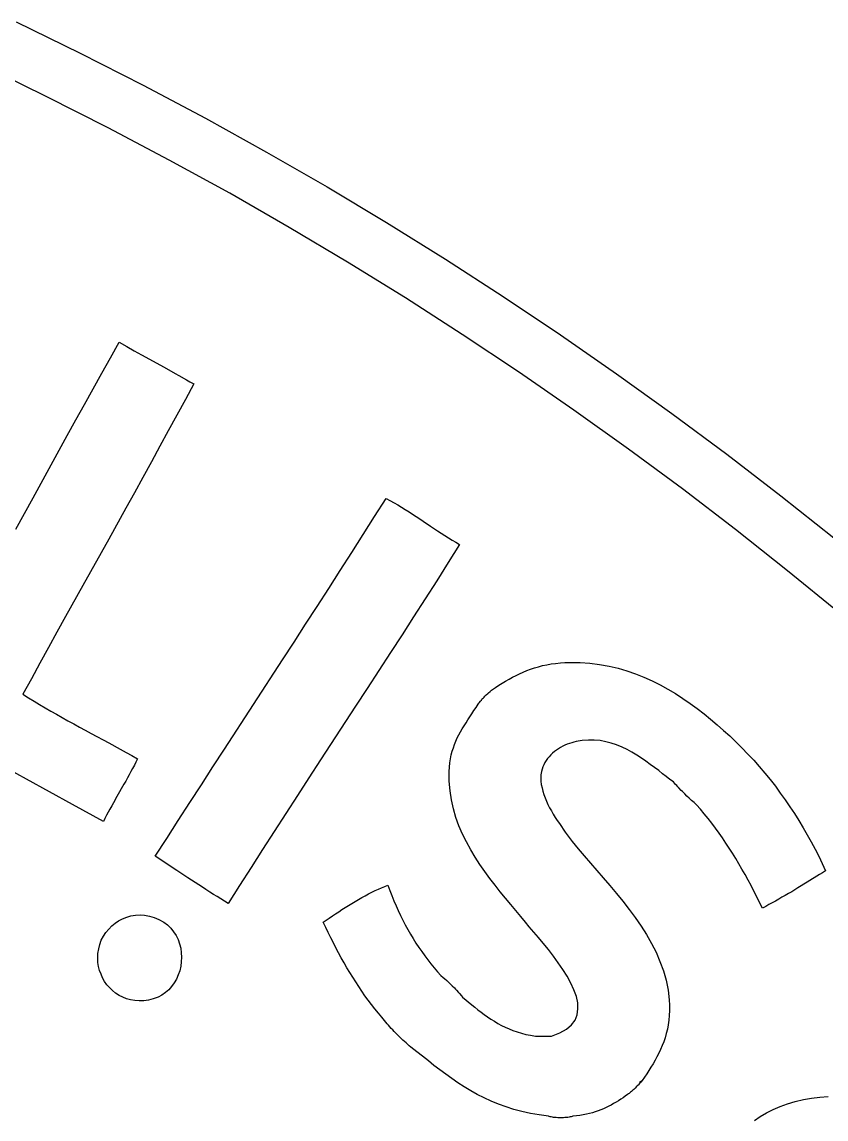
# Model space of a CAD drawing. Header units: metres. Extents: x -185 to 1201, y -340 to 309.
# Drawn here: x 900.762 to 903.918, y 75.636 to 79.942 of the extents above; entities that cross this region are included whole.
import ezdxf

# ---------------------------------------------------------------- set-up
doc = ezdxf.new("R2010")
doc.units = ezdxf.units.M

msp = doc.modelspace()

# ---------------------------------------------------------------- linework, layer by layer
for p, q in [((900.739, 79.9422), (900.99, 79.8198)), ((900.99, 79.8198), (901.238, 79.6938)), ((900.857, 79.65), (900.611, 79.77)), ((901.238, 79.6938), (901.482, 79.5643)), ((901.1, 79.5266), (900.857, 79.65)), ((901.482, 79.5643), (901.722, 79.4312)), ((901.34, 79.3997), (901.1, 79.5266)), ((901.722, 79.4312), (901.959, 79.2946)), ((901.577, 79.2695), (901.34, 79.3997)), ((901.959, 79.2946), (902.193, 79.1545)), ((901.81, 79.1358), (901.577, 79.2695)), ((902.193, 79.1545), (902.424, 79.0111)), ((902.04, 78.9988), (901.81, 79.1358)), ((902.267, 78.8586), (902.04, 78.9988)), ((902.424, 79.0111), (902.651, 78.8644)), ((902.49, 78.715), (902.267, 78.8586)), ((902.651, 78.8644), (902.875, 78.7143)), ((901.109, 78.6239), (901.143, 78.6846)), ((901.143, 78.6846), (901.173, 78.6681)), ((902.711, 78.5683), (902.49, 78.715)), ((902.875, 78.7143), (903.096, 78.5611)), ((901.173, 78.6681), (901.202, 78.6518)), ((901.202, 78.6518), (901.231, 78.6355)), ((901.075, 78.5631), (901.109, 78.6239)), ((901.231, 78.6355), (901.32, 78.5868)), ((901.041, 78.5021), (901.075, 78.5631)), ((901.32, 78.5868), (901.363, 78.5624)), ((901.363, 78.5624), (901.378, 78.5542)), ((901.378, 78.5542), (901.407, 78.5378)), ((902.928, 78.4184), (902.711, 78.5683)), ((903.096, 78.5611), (903.313, 78.4046)), ((901.436, 78.5214), (901.403, 78.46)), ((901.407, 78.5378), (901.421, 78.5296)), ((901.421, 78.5296), (901.436, 78.5214)), ((901.007, 78.4411), (901.041, 78.5021)), ((900.973, 78.3799), (901.007, 78.4411)), ((901.403, 78.46), (901.37, 78.3987)), ((900.939, 78.3187), (900.973, 78.3799)), ((901.37, 78.3987), (901.336, 78.3376)), ((903.142, 78.2653), (902.928, 78.4184)), ((903.313, 78.4046), (903.528, 78.245)), ((901.336, 78.3376), (901.303, 78.2765)), ((900.805, 78.0738), (900.939, 78.3187)), ((901.303, 78.2765), (901.27, 78.2155)), ((903.354, 78.1091), (903.142, 78.2653)), ((901.27, 78.2155), (901.236, 78.1546)), ((903.528, 78.245), (903.74, 78.0823)), ((901.236, 78.1546), (901.203, 78.0938)), ((901.203, 78.0938), (901.169, 78.033)), ((903.562, 77.9499), (903.354, 78.1091)), ((903.74, 78.0823), (903.948, 77.9166)), ((900.771, 78.0126), (900.805, 78.0738)), ((902.146, 78.0005), (902.191, 78.0712)), ((902.191, 78.0712), (902.206, 78.0631)), ((902.206, 78.0631), (902.222, 78.0547)), ((902.222, 78.0547), (902.237, 78.0461)), ((902.237, 78.0461), (902.252, 78.0374)), ((902.252, 78.0374), (902.266, 78.0285)), ((900.737, 77.9515), (900.771, 78.0126)), ((901.169, 78.033), (901.102, 77.9115)), ((902.101, 77.9298), (902.146, 78.0005)), ((902.266, 78.0285), (902.281, 78.0194)), ((902.281, 78.0194), (902.295, 78.0103)), ((902.295, 78.0103), (902.309, 78.0011)), ((902.309, 78.0011), (902.323, 77.9917)), ((902.323, 77.9917), (902.337, 77.9824)), ((902.337, 77.9824), (902.365, 77.9636)), ((902.365, 77.9636), (902.393, 77.945)), ((903.767, 77.7876), (903.562, 77.9499)), ((901.102, 77.9115), (901, 77.7294)), ((902.056, 77.8593), (902.101, 77.9298)), ((902.393, 77.945), (902.407, 77.9357)), ((902.407, 77.9357), (902.421, 77.9265)), ((902.421, 77.9265), (902.436, 77.9174)), ((902.436, 77.9174), (902.45, 77.9085)), ((902.45, 77.9085), (902.465, 77.8997)), ((902.479, 77.8911), (902.435, 77.8198)), ((902.465, 77.8997), (902.479, 77.8911)), ((902.011, 77.7888), (902.056, 77.8593)), ((902.435, 77.8198), (902.39, 77.7487)), ((901.966, 77.7185), (902.011, 77.7888)), ((903.969, 77.6223), (903.767, 77.7876)), ((902.39, 77.7487), (902.344, 77.6779)), ((901, 77.7294), (900.933, 77.6079)), ((901.921, 77.6482), (901.966, 77.7185)), ((901.875, 77.578), (901.921, 77.6482)), ((902.344, 77.6779), (902.299, 77.6073)), ((900.933, 77.6079), (900.899, 77.5471)), ((902.299, 77.6073), (902.254, 77.5367)), ((901.83, 77.5079), (901.875, 77.578)), ((900.899, 77.5471), (900.866, 77.4862)), ((902.254, 77.5367), (902.208, 77.4664)), ((900.866, 77.4862), (900.832, 77.4253)), ((901.784, 77.4378), (901.83, 77.5079)), ((901.557, 77.0878), (901.784, 77.4378)), ((902.208, 77.4664), (902.163, 77.3961)), ((900.832, 77.4253), (900.799, 77.3642)), ((902.163, 77.3961), (902.117, 77.3259)), ((902.715, 77.3839), (902.729, 77.3902)), ((902.729, 77.3902), (902.743, 77.3962)), ((902.743, 77.3962), (902.758, 77.4017)), ((902.758, 77.4017), (902.773, 77.4068)), ((902.773, 77.4068), (902.789, 77.4114)), ((902.789, 77.4114), (902.805, 77.4155)), ((902.805, 77.4155), (902.822, 77.419)), ((902.822, 77.419), (902.839, 77.4221)), ((902.839, 77.4221), (902.856, 77.4245)), ((902.856, 77.4245), (902.875, 77.4264)), ((902.875, 77.4264), (902.893, 77.4276)), ((902.893, 77.4276), (902.913, 77.4282)), ((902.913, 77.4282), (902.953, 77.4276)), ((902.953, 77.4276), (902.991, 77.4249)), ((902.991, 77.4249), (903.029, 77.4202)), ((903.029, 77.4202), (903.066, 77.4136)), ((903.066, 77.4136), (903.102, 77.4052)), ((903.102, 77.4052), (903.136, 77.3951)), ((903.136, 77.3951), (903.17, 77.3835)), ((900.799, 77.3642), (900.765, 77.3031)), ((902.634, 77.3387), (902.647, 77.347)), ((902.647, 77.347), (902.66, 77.355)), ((902.66, 77.355), (902.674, 77.3627)), ((902.674, 77.3627), (902.687, 77.3701)), ((902.687, 77.3701), (902.701, 77.3772)), ((902.701, 77.3772), (902.715, 77.3839)), ((903.17, 77.3835), (903.203, 77.3704)), ((903.203, 77.3704), (903.235, 77.356)), ((903.235, 77.356), (903.267, 77.3403)), ((900.765, 77.3031), (900.787, 77.2897)), ((902.117, 77.3259), (902.071, 77.2558)), ((902.584, 77.3007), (902.59, 77.3061)), ((902.59, 77.3061), (902.593, 77.3087)), ((902.593, 77.3087), (902.599, 77.3139)), ((902.599, 77.3139), (902.605, 77.319)), ((902.605, 77.319), (902.608, 77.3215)), ((902.608, 77.3215), (902.621, 77.3302)), ((902.621, 77.3302), (902.634, 77.3387)), ((903.267, 77.3403), (903.297, 77.3235)), ((903.297, 77.3235), (903.327, 77.3056)), ((903.327, 77.3056), (903.356, 77.2869)), ((900.787, 77.2897), (900.809, 77.2764)), ((900.809, 77.2764), (900.83, 77.2632)), ((900.83, 77.2632), (900.853, 77.2502)), ((902.544, 77.2515), (902.553, 77.2645)), ((902.553, 77.2645), (902.555, 77.2678)), ((902.555, 77.2678), (902.557, 77.2711)), ((902.557, 77.2711), (902.56, 77.2742)), ((902.56, 77.2742), (902.562, 77.2774)), ((902.562, 77.2774), (902.565, 77.2805)), ((902.565, 77.2805), (902.567, 77.2835)), ((902.567, 77.2835), (902.57, 77.2865)), ((902.57, 77.2865), (902.573, 77.2894)), ((902.573, 77.2894), (902.576, 77.2923)), ((902.576, 77.2923), (902.578, 77.2951)), ((902.578, 77.2951), (902.581, 77.2979)), ((902.581, 77.2979), (902.584, 77.3007)), ((903.356, 77.2869), (903.384, 77.2674)), ((903.384, 77.2674), (903.412, 77.2471)), ((900.853, 77.2502), (900.875, 77.2372)), ((900.875, 77.2372), (900.897, 77.2244)), ((900.897, 77.2244), (900.919, 77.2117)), ((902.071, 77.2558), (901.934, 77.0456)), ((902.512, 77.2027), (902.528, 77.2266)), ((902.528, 77.2266), (902.536, 77.2389)), ((902.536, 77.2389), (902.544, 77.2515)), ((903.412, 77.2471), (903.439, 77.2263)), ((903.439, 77.2263), (903.465, 77.205)), ((900.919, 77.2117), (900.942, 77.1991)), ((900.942, 77.1991), (900.965, 77.1866)), ((900.965, 77.1866), (900.987, 77.1741)), ((900.987, 77.1741), (901.01, 77.1616)), ((902.49, 77.1675), (902.497, 77.1792)), ((902.497, 77.1792), (902.505, 77.1909)), ((902.505, 77.1909), (902.512, 77.2027)), ((903.465, 77.205), (903.49, 77.1834)), ((903.49, 77.1834), (903.515, 77.1615)), ((901.01, 77.1616), (901.033, 77.1492)), ((901.033, 77.1492), (901.102, 77.112)), ((902.465, 77.1191), (902.47, 77.1316)), ((902.47, 77.1316), (902.477, 77.1438)), ((902.477, 77.1438), (902.483, 77.1557)), ((902.483, 77.1557), (902.49, 77.1675)), ((903.515, 77.1615), (903.54, 77.1394)), ((903.54, 77.1394), (903.564, 77.1163)), ((900.779, 76.9698), (900.537, 77.1031)), ((901.102, 77.112), (901.147, 77.0872)), ((901.511, 77.0178), (901.557, 77.0878)), ((902.45, 77.0791), (902.455, 77.0929)), ((902.455, 77.0929), (902.459, 77.1062)), ((902.459, 77.1062), (902.465, 77.1191)), ((902.868, 77.0893), (902.86, 77.0838)), ((902.876, 77.0943), (902.868, 77.0893)), ((902.885, 77.099), (902.876, 77.0943)), ((902.893, 77.1032), (902.885, 77.099)), ((902.902, 77.1069), (902.893, 77.1032)), ((902.911, 77.1102), (902.902, 77.1069)), ((902.92, 77.1131), (902.911, 77.1102)), ((902.928, 77.1154), (902.92, 77.1131)), ((902.937, 77.1173), (902.928, 77.1154)), ((902.961, 77.1216), (902.937, 77.1173)), ((902.985, 77.1235), (902.961, 77.1216)), ((903.008, 77.1232), (902.985, 77.1235)), ((903.031, 77.121), (903.008, 77.1232)), ((903.053, 77.1169), (903.031, 77.121)), ((903.075, 77.1112), (903.053, 77.1169)), ((903.096, 77.104), (903.075, 77.1112)), ((903.117, 77.0956), (903.096, 77.104)), ((903.137, 77.086), (903.117, 77.0956)), ((903.564, 77.1163), (903.588, 77.0927)), ((903.588, 77.0927), (903.611, 77.0686)), ((901.147, 77.0872), (901.17, 77.0747)), ((901.17, 77.0747), (901.193, 77.0622)), ((901.193, 77.0622), (901.215, 77.0496)), ((901.215, 77.0496), (901.209, 77.0369)), ((901.934, 77.0456), (901.888, 76.9755)), ((902.441, 77.0338), (902.444, 77.0496)), ((902.444, 77.0496), (902.447, 77.0647)), ((902.447, 77.0647), (902.45, 77.0791)), ((902.824, 77.0507), (902.819, 77.043)), ((902.831, 77.058), (902.824, 77.0507)), ((902.837, 77.065), (902.831, 77.058)), ((902.844, 77.0717), (902.837, 77.065)), ((902.852, 77.0779), (902.844, 77.0717)), ((902.86, 77.0838), (902.852, 77.0779)), ((903.156, 77.0755), (903.137, 77.086)), ((903.175, 77.0643), (903.156, 77.0755)), ((903.193, 77.0525), (903.175, 77.0643)), ((903.211, 77.0403), (903.193, 77.0525)), ((903.611, 77.0686), (903.634, 77.0441)), ((901.196, 77.0118), (901.189, 76.9994)), ((901.203, 77.0244), (901.196, 77.0118)), ((901.209, 77.0369), (901.203, 77.0244)), ((901.466, 76.9478), (901.511, 77.0178)), ((902.439, 76.9997), (902.44, 77.0172)), ((902.44, 77.0172), (902.441, 77.0338)), ((902.803, 77.009), (902.801, 76.9997)), ((902.806, 77.0179), (902.803, 77.009)), ((902.81, 77.0266), (902.806, 77.0179)), ((902.814, 77.0349), (902.81, 77.0266)), ((902.819, 77.043), (902.814, 77.0349)), ((903.228, 77.0279), (903.211, 77.0403)), ((903.245, 77.0155), (903.228, 77.0279)), ((903.261, 77.0033), (903.245, 77.0155)), ((903.276, 76.9913), (903.261, 77.0033)), ((903.634, 77.0441), (903.656, 77.0191)), ((903.656, 77.0191), (903.678, 76.9937)), ((900.96, 76.8698), (900.779, 76.9698)), ((901.169, 76.9624), (901.162, 76.9501)), ((901.176, 76.9747), (901.169, 76.9624)), ((901.182, 76.987), (901.176, 76.9747)), ((901.189, 76.9994), (901.182, 76.987)), ((901.888, 76.9755), (901.843, 76.9054)), ((902.439, 76.9615), (902.439, 76.9997)), ((902.442, 76.9244), (902.439, 76.9615)), ((902.799, 76.9873), (902.798, 76.9746)), ((902.798, 76.9746), (902.799, 76.9618)), ((902.801, 76.9997), (902.799, 76.9873)), ((902.799, 76.9618), (902.8, 76.9489)), ((903.291, 76.9799), (903.276, 76.9913)), ((903.305, 76.9691), (903.291, 76.9799)), ((903.319, 76.9593), (903.305, 76.9691)), ((903.323, 76.9544), (903.319, 76.9593)), ((903.678, 76.9937), (903.698, 76.968)), ((903.698, 76.968), (903.719, 76.9419)), ((901.162, 76.9501), (901.134, 76.9012)), ((901.42, 76.8777), (901.466, 76.9478)), ((902.448, 76.8883), (902.442, 76.9244)), ((902.8, 76.9489), (902.803, 76.9359)), ((902.803, 76.9359), (902.806, 76.9228)), ((902.806, 76.9228), (902.81, 76.9097)), ((903.327, 76.9495), (903.323, 76.9544)), ((903.332, 76.9447), (903.327, 76.9495)), ((903.336, 76.94), (903.332, 76.9447)), ((903.34, 76.9353), (903.336, 76.94)), ((903.349, 76.926), (903.34, 76.9353)), ((903.354, 76.9214), (903.349, 76.926)), ((903.363, 76.9124), (903.354, 76.9214)), ((903.719, 76.9419), (903.738, 76.9155)), ((903.738, 76.9155), (903.758, 76.8888)), ((901.121, 76.8769), (901.114, 76.8646)), ((901.134, 76.9012), (901.121, 76.8769)), ((901.375, 76.8076), (901.42, 76.8777)), ((901.843, 76.9054), (901.797, 76.8351)), ((902.455, 76.8533), (902.448, 76.8883)), ((902.81, 76.9097), (902.815, 76.8966)), ((902.815, 76.8966), (902.82, 76.8835)), ((902.82, 76.8835), (902.826, 76.8705)), ((903.372, 76.9036), (903.363, 76.9124)), ((903.381, 76.8949), (903.372, 76.9036)), ((903.39, 76.8863), (903.381, 76.8949)), ((903.4, 76.8778), (903.39, 76.8863)), ((903.409, 76.8694), (903.4, 76.8778)), ((903.758, 76.8888), (903.776, 76.8618)), ((901.081, 76.8031), (900.96, 76.8698)), ((901.1, 76.8401), (901.094, 76.8279)), ((901.107, 76.8524), (901.1, 76.8401)), ((901.114, 76.8646), (901.107, 76.8524)), ((901.797, 76.8351), (901.752, 76.7648)), ((902.465, 76.8194), (902.455, 76.8533)), ((902.826, 76.8705), (902.833, 76.8576)), ((902.833, 76.8576), (902.84, 76.8449)), ((902.84, 76.8449), (902.847, 76.8323)), ((902.847, 76.8323), (902.855, 76.8199)), ((903.425, 76.8517), (903.409, 76.8694)), ((903.44, 76.8336), (903.425, 76.8517)), ((903.455, 76.8152), (903.44, 76.8336)), ((903.776, 76.8618), (903.794, 76.8345)), ((903.794, 76.8345), (903.811, 76.807)), ((901.087, 76.8155), (901.081, 76.8031)), ((901.094, 76.8279), (901.087, 76.8155)), ((901.33, 76.7374), (901.375, 76.8076)), ((902.477, 76.7864), (902.465, 76.8194)), ((902.491, 76.7543), (902.477, 76.7864)), ((902.855, 76.8199), (902.863, 76.8078)), ((902.863, 76.8078), (902.871, 76.7959)), ((902.871, 76.7959), (902.879, 76.7843)), ((903.469, 76.7965), (903.455, 76.8152)), ((903.484, 76.7776), (903.469, 76.7965)), ((903.811, 76.807), (903.828, 76.7794)), ((901.752, 76.7648), (901.706, 76.6943)), ((902.506, 76.7232), (902.491, 76.7543)), ((902.879, 76.7843), (902.886, 76.7731)), ((902.886, 76.7731), (902.894, 76.7623)), ((902.894, 76.7623), (902.902, 76.7518)), ((902.902, 76.7518), (902.922, 76.7246)), ((903.498, 76.7583), (903.484, 76.7776)), ((903.511, 76.7389), (903.498, 76.7583)), ((903.828, 76.7794), (903.844, 76.7515)), ((903.844, 76.7515), (903.86, 76.7234)), ((901.285, 76.6672), (901.33, 76.7374)), ((902.523, 76.6929), (902.506, 76.7232)), ((902.922, 76.7246), (902.945, 76.697)), ((903.525, 76.7191), (903.511, 76.7389)), ((903.538, 76.6991), (903.525, 76.7191)), ((903.86, 76.7234), (903.875, 76.6953)), ((901.37, 76.6109), (901.285, 76.6672)), ((901.706, 76.6943), (901.661, 76.6237)), ((902.54, 76.6635), (902.523, 76.6929)), ((902.559, 76.6349), (902.54, 76.6635)), ((902.945, 76.697), (902.968, 76.6689)), ((902.968, 76.6689), (902.993, 76.6404)), ((903.551, 76.6788), (903.538, 76.6991)), ((903.564, 76.6583), (903.551, 76.6788)), ((903.576, 76.6376), (903.564, 76.6583)), ((903.875, 76.6953), (903.889, 76.667)), ((903.889, 76.667), (903.903, 76.6387)), ((901.661, 76.6237), (901.616, 76.5529)), ((902.578, 76.6071), (902.559, 76.6349)), ((902.993, 76.6404), (903.043, 76.582)), ((903.588, 76.6166), (903.576, 76.6376)), ((903.6, 76.5953), (903.588, 76.6166)), ((903.903, 76.6387), (903.916, 76.6103)), ((901.413, 76.5827), (901.37, 76.6109)), ((901.427, 76.5733), (901.413, 76.5827)), ((901.441, 76.5639), (901.427, 76.5733)), ((902.598, 76.58), (902.578, 76.6071)), ((902.619, 76.5537), (902.598, 76.58)), ((903.043, 76.582), (903.069, 76.552)), ((903.612, 76.5739), (903.6, 76.5953)), ((903.624, 76.5522), (903.612, 76.5739)), ((903.892, 76.5954), (903.844, 76.5654)), ((903.904, 76.6028), (903.892, 76.5954)), ((903.916, 76.6103), (903.904, 76.6028)), ((901.47, 76.5453), (901.441, 76.5639)), ((901.484, 76.5361), (901.47, 76.5453)), ((901.499, 76.5269), (901.484, 76.5361)), ((901.616, 76.5529), (901.571, 76.4819)), ((902.135, 76.5259), (902.148, 76.5322)), ((902.148, 76.5322), (902.161, 76.5381)), ((902.161, 76.5381), (902.173, 76.5436)), ((902.173, 76.5436), (902.186, 76.5487)), ((902.186, 76.5487), (902.198, 76.5533)), ((902.198, 76.5533), (902.205, 76.5328)), ((902.205, 76.5328), (902.213, 76.5126)), ((902.639, 76.528), (902.619, 76.5537)), ((902.66, 76.5029), (902.639, 76.528)), ((903.069, 76.552), (903.095, 76.5214)), ((903.635, 76.5303), (903.624, 76.5522)), ((903.646, 76.5083), (903.635, 76.5303)), ((903.783, 76.528), (903.77, 76.5206)), ((903.795, 76.5355), (903.783, 76.528)), ((903.807, 76.5429), (903.795, 76.5355)), ((903.844, 76.5654), (903.807, 76.5429)), ((901.513, 76.5177), (901.499, 76.5269)), ((901.528, 76.5087), (901.513, 76.5177)), ((901.542, 76.4996), (901.528, 76.5087)), ((901.557, 76.4907), (901.542, 76.4996)), ((901.571, 76.4819), (901.557, 76.4907)), ((902.056, 76.482), (902.069, 76.4899)), ((902.069, 76.4899), (902.083, 76.4976)), ((902.083, 76.4976), (902.096, 76.5051)), ((902.096, 76.5051), (902.109, 76.5123)), ((902.109, 76.5123), (902.122, 76.5192)), ((902.122, 76.5192), (902.135, 76.5259)), ((902.213, 76.5126), (902.221, 76.4927)), ((902.221, 76.4927), (902.23, 76.4731)), ((902.68, 76.4785), (902.66, 76.5029)), ((903.095, 76.5214), (903.12, 76.4903)), ((903.12, 76.4903), (903.145, 76.4586)), ((903.657, 76.486), (903.646, 76.5083)), ((903.668, 76.4635), (903.657, 76.486)), ((903.707, 76.4844), (903.694, 76.4774)), ((903.72, 76.4915), (903.707, 76.4844)), ((903.733, 76.4987), (903.72, 76.4915)), ((903.745, 76.506), (903.733, 76.4987)), ((903.758, 76.5133), (903.745, 76.506)), ((903.77, 76.5206), (903.758, 76.5133)), ((901.992, 76.4411), (902.005, 76.4494)), ((902.005, 76.4494), (902.017, 76.4577)), ((902.017, 76.4577), (902.03, 76.4659)), ((902.03, 76.4659), (902.043, 76.474)), ((902.043, 76.474), (902.056, 76.482)), ((902.23, 76.4731), (902.238, 76.4538)), ((902.238, 76.4538), (902.247, 76.4347)), ((902.7, 76.4546), (902.68, 76.4785)), ((902.72, 76.4313), (902.7, 76.4546)), ((903.145, 76.4586), (903.169, 76.4262)), ((903.681, 76.4704), (903.668, 76.4635)), ((903.694, 76.4774), (903.681, 76.4704)), ((901.114, 76.3936), (901.127, 76.4045)), ((901.127, 76.4045), (901.141, 76.4141)), ((901.141, 76.4141), (901.156, 76.422)), ((901.156, 76.422), (901.173, 76.4284)), ((901.173, 76.4284), (901.189, 76.433)), ((901.189, 76.433), (901.207, 76.4358)), ((901.207, 76.4358), (901.225, 76.4367)), ((901.225, 76.4367), (901.243, 76.4355)), ((901.243, 76.4355), (901.262, 76.4322)), ((901.262, 76.4322), (901.28, 76.4267)), ((901.28, 76.4267), (901.299, 76.4188)), ((901.299, 76.4188), (901.318, 76.4085)), ((901.318, 76.4085), (901.333, 76.3974)), ((901.944, 76.4085), (901.956, 76.4165)), ((901.954, 76.3879), (901.944, 76.4085)), ((901.956, 76.4165), (901.968, 76.4247)), ((901.968, 76.4247), (901.98, 76.4329)), ((901.98, 76.4329), (901.992, 76.4411)), ((902.247, 76.4347), (902.257, 76.416)), ((902.257, 76.416), (902.266, 76.3976)), ((902.738, 76.4085), (902.72, 76.4313)), ((902.753, 76.3905), (902.738, 76.4085)), ((903.169, 76.4262), (903.192, 76.3932)), ((901.081, 76.3532), (901.091, 76.3679)), ((901.091, 76.3679), (901.102, 76.3813)), ((901.102, 76.3813), (901.114, 76.3936)), ((901.333, 76.3974), (901.346, 76.3849)), ((901.346, 76.3849), (901.357, 76.3711)), ((901.357, 76.3711), (901.367, 76.3561)), ((901.367, 76.3561), (901.375, 76.3402)), ((901.964, 76.3675), (901.954, 76.3879)), ((901.974, 76.3472), (901.964, 76.3675)), ((902.266, 76.3976), (902.276, 76.3794)), ((902.276, 76.3794), (902.287, 76.3616)), ((902.287, 76.3616), (902.297, 76.344)), ((902.789, 76.3488), (902.753, 76.3905)), ((903.192, 76.3932), (903.213, 76.3596)), ((903.213, 76.3596), (903.233, 76.3252)), ((901.063, 76.3037), (901.067, 76.3211)), ((901.067, 76.3211), (901.073, 76.3376)), ((901.073, 76.3376), (901.081, 76.3532)), ((901.375, 76.3402), (901.38, 76.3235)), ((901.38, 76.3235), (901.385, 76.3063)), ((901.984, 76.3271), (901.974, 76.3472)), ((901.994, 76.3073), (901.984, 76.3271)), ((902.297, 76.344), (902.308, 76.3267)), ((902.308, 76.3267), (902.32, 76.3097)), ((902.808, 76.3256), (902.789, 76.3488)), ((902.828, 76.3011), (902.808, 76.3256)), ((903.233, 76.3252), (903.251, 76.2901)), ((901.059, 76.2669), (901.06, 76.2856)), ((901.06, 76.2856), (901.063, 76.3037)), ((901.385, 76.3063), (901.387, 76.2887)), ((901.387, 76.2887), (901.388, 76.2708)), ((901.388, 76.2708), (901.387, 76.253)), ((902.004, 76.2876), (901.994, 76.3073)), ((902.015, 76.2681), (902.004, 76.2876)), ((902.32, 76.3097), (902.331, 76.293)), ((902.331, 76.293), (902.343, 76.2766)), ((902.343, 76.2766), (902.355, 76.2605)), ((902.848, 76.2756), (902.828, 76.3011)), ((902.867, 76.2494), (902.848, 76.2756)), ((903.251, 76.2901), (903.266, 76.2543)), ((901.06, 76.2507), (901.059, 76.2669)), ((901.062, 76.2348), (901.06, 76.2507)), ((901.066, 76.2192), (901.062, 76.2348)), ((901.385, 76.2354), (901.381, 76.218)), ((901.387, 76.253), (901.385, 76.2354)), ((902.026, 76.2488), (902.015, 76.2681)), ((902.037, 76.2297), (902.026, 76.2488)), ((902.048, 76.2109), (902.037, 76.2297)), ((902.355, 76.2605), (902.367, 76.2446)), ((902.367, 76.2446), (902.38, 76.229)), ((902.38, 76.229), (902.393, 76.2137)), ((902.885, 76.2228), (902.867, 76.2494)), ((903.266, 76.2543), (903.28, 76.2178)), ((901.072, 76.2042), (901.066, 76.2192)), ((901.078, 76.1897), (901.072, 76.2042)), ((901.086, 76.1759), (901.078, 76.1897)), ((901.368, 76.1852), (901.359, 76.1701)), ((901.375, 76.2013), (901.368, 76.1852)), ((901.381, 76.218), (901.375, 76.2013)), ((902.06, 76.1922), (902.048, 76.2109)), ((902.072, 76.1738), (902.06, 76.1922)), ((902.393, 76.2137), (902.406, 76.1987)), ((902.406, 76.1987), (902.415, 76.191)), ((902.415, 76.191), (902.42, 76.1871)), ((902.42, 76.1871), (902.429, 76.1792)), ((902.902, 76.196), (902.885, 76.2228)), ((902.916, 76.1692), (902.902, 76.196)), ((903.28, 76.2178), (903.29, 76.1804)), ((901.095, 76.1629), (901.086, 76.1759)), ((901.106, 76.1509), (901.095, 76.1629)), ((901.117, 76.1398), (901.106, 76.1509)), ((901.338, 76.1433), (901.325, 76.132)), ((901.349, 76.156), (901.338, 76.1433)), ((901.359, 76.1701), (901.349, 76.156)), ((902.084, 76.1556), (902.072, 76.1738)), ((902.096, 76.1377), (902.084, 76.1556)), ((902.429, 76.1792), (902.433, 76.1752)), ((902.433, 76.1752), (902.437, 76.1711)), ((902.437, 76.1711), (902.442, 76.167)), ((902.442, 76.167), (902.446, 76.1629)), ((902.446, 76.1629), (902.45, 76.1587)), ((902.45, 76.1587), (902.459, 76.1502)), ((902.459, 76.1502), (902.463, 76.1459)), ((902.463, 76.1459), (902.467, 76.1416)), ((902.467, 76.1416), (902.475, 76.1327)), ((902.928, 76.1427), (902.916, 76.1692)), ((902.938, 76.1168), (902.928, 76.1427)), ((903.29, 76.1804), (903.298, 76.1422)), ((903.298, 76.1422), (903.302, 76.1032)), ((901.129, 76.1298), (901.117, 76.1398)), ((901.143, 76.1211), (901.129, 76.1298)), ((901.157, 76.1137), (901.143, 76.1211)), ((901.172, 76.1077), (901.157, 76.1137)), ((901.188, 76.1032), (901.172, 76.1077)), ((901.205, 76.1004), (901.188, 76.1032)), ((901.222, 76.0993), (901.205, 76.1004)), ((901.24, 76.1001), (901.222, 76.0993)), ((901.258, 76.1028), (901.24, 76.1001)), ((901.277, 76.1076), (901.258, 76.1028)), ((901.296, 76.1145), (901.277, 76.1076)), ((901.311, 76.1223), (901.296, 76.1145)), ((901.325, 76.132), (901.311, 76.1223)), ((902.108, 76.12), (902.096, 76.1377)), ((902.121, 76.1026), (902.108, 76.12)), ((902.134, 76.0854), (902.121, 76.1026)), ((902.475, 76.1327), (902.479, 76.1283)), ((902.479, 76.1283), (902.487, 76.1191)), ((902.487, 76.1191), (902.491, 76.1145)), ((902.491, 76.1145), (902.527, 76.0846)), ((902.943, 76.0918), (902.938, 76.1168)), ((903.302, 76.1032), (903.303, 76.0821)), ((902.147, 76.0685), (902.134, 76.0854)), ((902.161, 76.0518), (902.147, 76.0685)), ((902.527, 76.0846), (902.539, 76.0747)), ((902.539, 76.0747), (902.551, 76.0649)), ((902.551, 76.0649), (902.564, 76.0553)), ((902.564, 76.0553), (902.576, 76.0459)), ((902.941, 76.0452), (902.944, 76.0678)), ((902.944, 76.0678), (902.943, 76.0918)), ((903.303, 76.0618), (903.302, 76.0423)), ((903.303, 76.0821), (903.303, 76.0618)), ((902.174, 76.0355), (902.161, 76.0518)), ((902.179, 76.0289), (902.174, 76.0355)), ((902.185, 76.0224), (902.179, 76.0289)), ((902.19, 76.0161), (902.185, 76.0224)), ((902.195, 76.0098), (902.19, 76.0161)), ((902.576, 76.0459), (902.589, 76.0368)), ((902.589, 76.0368), (902.602, 76.0279)), ((902.602, 76.0279), (902.616, 76.0194)), ((902.616, 76.0194), (902.629, 76.0112)), ((902.629, 76.0112), (902.644, 76.0034)), ((902.919, 76.0051), (902.933, 76.0242)), ((902.933, 76.0242), (902.941, 76.0452)), ((903.301, 76.0235), (903.298, 76.0055)), ((903.302, 76.0423), (903.301, 76.0235)), ((902.2, 76.0036), (902.195, 76.0098)), ((902.206, 75.9975), (902.2, 76.0036)), ((902.211, 75.9915), (902.206, 75.9975)), ((902.217, 75.9855), (902.211, 75.9915)), ((902.222, 75.9797), (902.217, 75.9855)), ((902.228, 75.9738), (902.222, 75.9797)), ((902.234, 75.9681), (902.228, 75.9738)), ((902.239, 75.9624), (902.234, 75.9681)), ((902.644, 76.0034), (902.658, 75.9962)), ((902.658, 75.9962), (902.674, 75.9894)), ((902.674, 75.9894), (902.689, 75.9831)), ((902.689, 75.9831), (902.705, 75.9775)), ((902.705, 75.9775), (902.722, 75.9725)), ((902.722, 75.9725), (902.74, 75.9681)), ((902.74, 75.9681), (902.758, 75.9645)), ((902.84, 75.9616), (902.873, 75.9735)), ((902.873, 75.9735), (902.899, 75.9881)), ((902.899, 75.9881), (902.919, 76.0051)), ((903.291, 75.9712), (903.286, 75.9549)), ((903.295, 75.988), (903.291, 75.9712)), ((903.298, 76.0055), (903.295, 75.988)), ((902.245, 75.9567), (902.239, 75.9624)), ((902.251, 75.9511), (902.245, 75.9567)), ((902.257, 75.9455), (902.251, 75.9511)), ((902.263, 75.94), (902.257, 75.9455)), ((902.27, 75.9344), (902.263, 75.94)), ((902.282, 75.9234), (902.27, 75.9344)), ((902.758, 75.9645), (902.777, 75.9616)), ((902.777, 75.9616), (902.84, 75.9616)), ((903.281, 75.9391), (903.275, 75.9238)), ((903.286, 75.9549), (903.281, 75.9391)), ((902.288, 75.9179), (902.282, 75.9234)), ((902.311, 75.8999), (902.288, 75.9179)), ((902.334, 75.8819), (902.311, 75.8999)), ((902.357, 75.864), (902.334, 75.8819)), ((903.261, 75.8945), (903.254, 75.8803)), ((903.268, 75.9089), (903.261, 75.8945)), ((903.275, 75.9238), (903.268, 75.9089)), ((902.379, 75.8462), (902.357, 75.864)), ((902.402, 75.8286), (902.379, 75.8462)), ((903.23, 75.8394), (903.222, 75.8262)), ((903.239, 75.8528), (903.23, 75.8394)), ((903.247, 75.8664), (903.239, 75.8528)), ((903.254, 75.8803), (903.247, 75.8664)), ((902.426, 75.8113), (902.402, 75.8286)), ((902.449, 75.7944), (902.426, 75.8113)), ((903.205, 75.8001), (903.196, 75.7871)), ((903.214, 75.8131), (903.205, 75.8001)), ((903.222, 75.8262), (903.214, 75.8131)), ((902.473, 75.778), (902.449, 75.7944)), ((902.498, 75.7621), (902.473, 75.778)), ((902.523, 75.7468), (902.498, 75.7621)), ((903.169, 75.7575), (903.163, 75.7519)), ((903.174, 75.7632), (903.169, 75.7575)), ((903.177, 75.7661), (903.174, 75.7632)), ((903.18, 75.7691), (903.177, 75.7661)), ((903.186, 75.775), (903.18, 75.7691)), ((903.186, 75.7796), (903.193, 75.7846)), ((903.19, 75.7821), (903.186, 75.7796)), ((903.188, 75.778), (903.186, 75.775)), ((903.191, 75.7811), (903.188, 75.778)), ((903.193, 75.7846), (903.19, 75.7821)), ((903.196, 75.7871), (903.191, 75.7811)), ((902.549, 75.7323), (902.523, 75.7468)), ((902.576, 75.7186), (902.549, 75.7323)), ((902.603, 75.7057), (902.576, 75.7186)), ((903.112, 75.7135), (903.103, 75.7076)), ((903.121, 75.7196), (903.112, 75.7135)), ((903.13, 75.7258), (903.121, 75.7196)), ((903.139, 75.7321), (903.13, 75.7258)), ((903.142, 75.7343), (903.139, 75.7321)), ((903.145, 75.7366), (903.142, 75.7343)), ((903.148, 75.739), (903.145, 75.7366)), ((903.151, 75.7415), (903.148, 75.739)), ((903.154, 75.744), (903.151, 75.7415)), ((903.16, 75.7492), (903.154, 75.744)), ((903.163, 75.7519), (903.16, 75.7492)), ((903.797, 75.7048), (903.829, 75.7121)), ((903.829, 75.7121), (903.861, 75.7177)), ((903.861, 75.7177), (903.893, 75.7216)), ((903.893, 75.7216), (903.926, 75.7236)), ((902.632, 75.6938), (902.603, 75.7057)), ((902.662, 75.683), (902.632, 75.6938)), ((902.692, 75.6733), (902.662, 75.683)), ((902.724, 75.6648), (902.692, 75.6733)), ((903.023, 75.6675), (903.012, 75.6637)), ((903.034, 75.6716), (903.023, 75.6675)), ((903.045, 75.676), (903.034, 75.6716)), ((903.055, 75.6807), (903.045, 75.676)), ((903.065, 75.6856), (903.055, 75.6807)), ((903.075, 75.6908), (903.065, 75.6856)), ((903.084, 75.6962), (903.075, 75.6908)), ((903.094, 75.7018), (903.084, 75.6962)), ((903.103, 75.7076), (903.094, 75.7018)), ((903.684, 75.6606), (903.71, 75.6737)), ((903.71, 75.6737), (903.738, 75.6855)), ((903.738, 75.6855), (903.767, 75.6959)), ((903.767, 75.6959), (903.797, 75.7048)), ((902.758, 75.6576), (902.724, 75.6648)), ((902.792, 75.6518), (902.758, 75.6576)), ((902.828, 75.6474), (902.792, 75.6518)), ((902.831, 75.6461), (902.828, 75.6474)), ((902.835, 75.645), (902.831, 75.6461)), ((902.839, 75.644), (902.835, 75.645)), ((902.844, 75.6431), (902.839, 75.644)), ((902.848, 75.6424), (902.844, 75.6431)), ((902.854, 75.6418), (902.848, 75.6424)), ((902.859, 75.6413), (902.854, 75.6418)), ((902.865, 75.641), (902.859, 75.6413)), ((902.87, 75.6408), (902.865, 75.641)), ((902.876, 75.6407), (902.87, 75.6408)), ((902.882, 75.6408), (902.876, 75.6407)), ((902.888, 75.641), (902.882, 75.6408)), ((902.893, 75.6413), (902.888, 75.641)), ((902.899, 75.6418), (902.893, 75.6413)), ((902.904, 75.6424), (902.899, 75.6418)), ((902.909, 75.6431), (902.904, 75.6424)), ((902.913, 75.644), (902.909, 75.6431)), ((902.917, 75.645), (902.913, 75.644)), ((902.921, 75.6461), (902.917, 75.645)), ((902.924, 75.6474), (902.921, 75.6461)), ((902.938, 75.6485), (902.924, 75.6474)), ((902.951, 75.65), (902.938, 75.6485)), ((902.964, 75.652), (902.951, 75.65)), ((902.977, 75.6543), (902.964, 75.652)), ((902.989, 75.6571), (902.977, 75.6543)), ((903.001, 75.6602), (902.989, 75.6571)), ((903.012, 75.6637), (903.001, 75.6602)), ((903.637, 75.6306), (903.659, 75.6462)), ((903.659, 75.6462), (903.684, 75.6606))]:
    msp.add_line(p, q)

doc.saveas('drawing.dxf')
